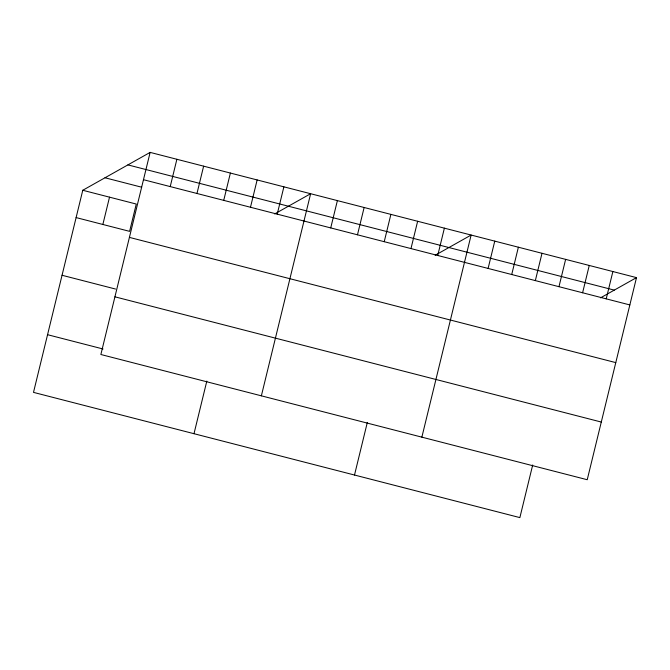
<?xml version="1.0" encoding="UTF-8"?>
<svg xmlns="http://www.w3.org/2000/svg" width="670" height="670" viewBox="0 0 670 670"><rect width="100%" height="100%" fill="white"/><g stroke="black" fill="none" stroke-linecap="round" stroke-linejoin="round"><path stroke-width="1" d="M150.13 152.392L100.868 354.505L587.23 479.728L636.5 277.623L150.13 152.392L82.77 190.272L33.5 392.377L519.87 517.608L532.692 464.988M102.862 224.475L109.52 197.156M170.222 186.595L176.88 159.276M196.972 193.479L203.63 166.168M223.73 200.372L230.388 173.053M193.999 433.708L206.829 381.079M250.48 207.256L257.138 179.945M277.229 214.14L283.887 186.83M261.367 395.828L310.637 193.714L274.658 213.948M330.729 227.917L337.387 200.606M357.478 234.802L364.137 207.491M384.228 241.694L390.886 214.383M354.505 475.03L367.328 422.41M410.978 248.578L417.636 221.267M437.728 255.471L444.386 228.152M421.866 437.15L471.136 235.044L435.165 255.27M488.103 268.435L494.762 241.125M511.721 274.524L518.379 247.205M535.347 280.604L542.005 253.285M558.973 286.685L565.631 259.374M582.599 292.765L589.257 265.454M606.216 298.853L612.874 271.534M600.529 297.849L636.5 277.623M127.903 164.895L614.273 290.118M143.472 179.702L629.842 304.934M104.997 177.768L141.655 187.206M82.77 190.272L136.27 204.048L129.612 231.359L76.112 217.583M129.411 237.389L615.78 362.612M62.05 275.269L115.55 289.046M114.922 296.818L601.292 422.05M47.562 334.699L103.046 348.986"/></g></svg>
